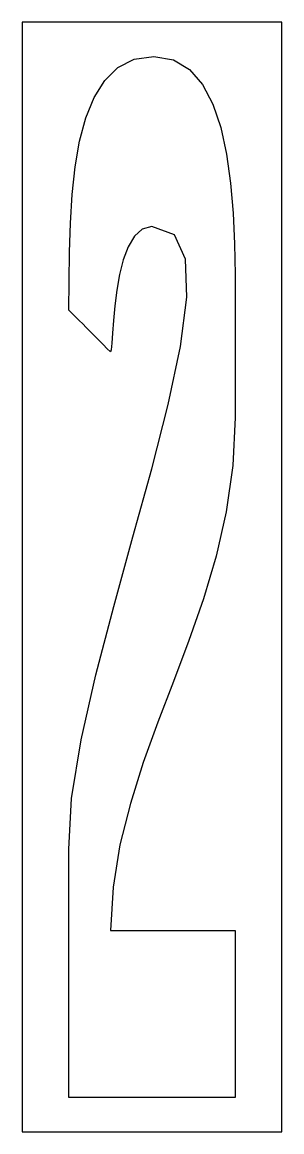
# Model space of a CAD drawing. Extents: x 0 to 25, y 0 to 107.
import ezdxf

# ---------------------------------------------------------------- set-up
doc = ezdxf.new("R2010")
doc.units = 0
doc.layers.add('CUT', color=7, linetype='Continuous')
doc.layers.add('OUTSIDE', color=1, linetype='Continuous')

msp = doc.modelspace()

# ---------------------------------------------------------------- linework, layer by layer
at = {"layer": 'CUT'}
msp.add_lwpolyline([(4.515, 82), (4.555, 84.81), (4.645, 87.63), (4.815, 90.39), (5.105, 93.04), (5.525, 95.52), (6.125, 97.78), (6.915, 99.75), (7.945, 101.39), (9.225, 102.63), (10.795, 103.42), (12.675, 103.69), (14.555, 103.37), (16.115, 102.44), (17.375, 100.99), (18.365, 99.1), (19.125, 96.83), (19.685, 94.27), (20.065, 91.49), (20.315, 88.58), (20.445, 85.62), (20.505, 82.67), (20.505, 79.81), (20.505, 77.13), (20.505, 76.45), (20.505, 75.76), (20.505, 75.07), (20.505, 74.38), (20.505, 73.7), (20.505, 73.01), (20.505, 72.32), (20.505, 71.63), (20.505, 70.95), (20.505, 70.26), (20.505, 69.57), (20.505, 68.88), (20.285, 64.24), (19.655, 59.79), (18.685, 55.52), (17.455, 51.39), (16.055, 47.37), (14.565, 43.42), (13.075, 39.51), (11.665, 35.6), (10.415, 31.67), (9.415, 27.68), (8.755, 23.6), (8.495, 19.4), (9.495, 19.4), (10.495, 19.4), (11.495, 19.4), (12.495, 19.4), (13.495, 19.4), (14.495, 19.4), (15.495, 19.4), (16.495, 19.4), (17.495, 19.4), (18.505, 19.4), (19.505, 19.4), (20.505, 19.4), (20.505, 18.06), (20.505, 16.72), (20.505, 15.38), (20.505, 14.04), (20.505, 12.69), (20.505, 11.35), (20.505, 10.01), (20.505, 8.67), (20.505, 7.33), (20.505, 5.99), (20.505, 4.65), (20.505, 3.31), (19.165, 3.31), (17.835, 3.31), (16.495, 3.31), (15.165, 3.31), (13.835, 3.31), (12.495, 3.31), (11.165, 3.31), (9.835, 3.31), (8.495, 3.31), (7.165, 3.31), (5.825, 3.31), (4.495, 3.31), (4.495, 5.31), (4.495, 7.3), (4.495, 9.3), (4.495, 11.29), (4.495, 13.29), (4.495, 15.29), (4.495, 17.28), (4.495, 19.28), (4.495, 21.27), (4.495, 23.27), (4.495, 25.27), (4.495, 27.26), (4.755, 32.13), (5.685, 37.81), (7.095, 44.07), (8.815, 50.67), (10.665, 57.37), (12.475, 63.93), (14.055, 70.13), (15.245, 75.72), (15.855, 80.47), (15.725, 84.14), (14.655, 86.5), (12.485, 87.3), (11.565, 87.04), (10.815, 86.37), (10.205, 85.35), (9.735, 84.09), (9.375, 82.66), (9.115, 81.16), (8.925, 79.66), (8.795, 78.25), (8.705, 77.01), (8.635, 76.04), (8.575, 75.41), (8.495, 75.21), (8.165, 75.55), (7.825, 75.89), (7.495, 76.22), (7.165, 76.56), (6.825, 76.89), (6.495, 77.23), (6.165, 77.56), (5.825, 77.9), (5.495, 78.24), (5.165, 78.57), (4.825, 78.91), (4.495, 79.24)], close=True, dxfattribs=at)
at = {"layer": 'OUTSIDE'}
msp.add_lwpolyline([(0, 0), (25, 0), (25, 107), (0, 107)], close=True, dxfattribs=at)

doc.saveas('drawing.dxf')
